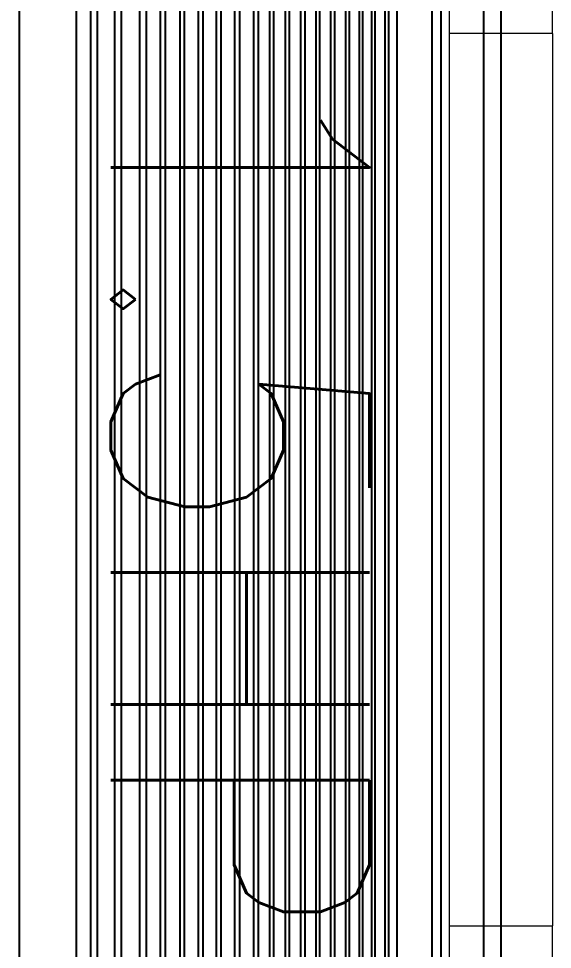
# Model space of a CAD drawing. Header units: inches. Extents: x -86493719 to 430035, y 21644 to 1519532.
# Drawn here: x 57121 to 57689, y 75366 to 76357 of the extents above; entities that cross this region are included whole.
import ezdxf

# ---------------------------------------------------------------- set-up
doc = ezdxf.new("R2010")
doc.units = ezdxf.units.IN
doc.header["$MEASUREMENT"] = 0
doc.layers.add('1', color=8, linetype='Continuous', lineweight=9)
doc.layers.add('WIN', color=8, linetype='Continuous', lineweight=18)
doc.layers.add('Edges', color=7, linetype='Continuous')
doc.styles.add('LAILA', font='romans.shx', dxfattribs={"width": 0.85})

# ---------------------------------------------------------------- blocks, each defined once
blk = doc.blocks.new('air con')
at = {"layer": 'Edges'}
for p, q in [((71.402, 41.898), (152.402, 41.898)), ((71.402, 41.095), (152.402, 41.095)), ((71.402, 39.122), (152.402, 39.122)), ((152.402, 38.724), (71.402, 38.724)), ((152.402, 37.092), (71.402, 37.092)), ((152.402, 36.701), (71.402, 36.701)), ((152.402, 36.542), (71.402, 36.542)), ((152.402, 36.078), (71.402, 36.078)), ((152.402, 35.914), (71.402, 35.914)), ((152.402, 35.493), (71.402, 35.493)), ((152.402, 35.34), (71.402, 35.34)), ((152.402, 34.877), (71.402, 34.877)), ((152.402, 34.709), (71.402, 34.709)), ((152.402, 34.207), (71.402, 34.207)), ((152.402, 34.022), (71.402, 34.022)), ((152.402, 33.51), (71.402, 33.51)), ((152.402, 33.335), (71.402, 33.335)), ((152.402, 32.826), (71.402, 32.826)), ((152.402, 32.625), (71.402, 32.625)), ((152.402, 32.098), (71.402, 32.098)), ((152.402, 31.911), (71.402, 31.911)), ((152.402, 31.378), (71.402, 31.378)), ((152.402, 31.189), (71.402, 31.189)), ((152.402, 30.654), (71.402, 30.654)), ((152.402, 30.439), (71.402, 30.439)), ((152.402, 29.791), (71.402, 29.791)), ((152.402, 29.562), (71.402, 29.562)), ((152.402, 28.935), (71.402, 28.935)), ((152.402, 28.714), (71.402, 28.714)), ((152.402, 28.092), (71.402, 28.092)), ((152.402, 27.871), (71.402, 27.871)), ((152.402, 27.226), (71.402, 27.226)), ((152.402, 27.024), (71.402, 27.024)), ((152.402, 26.349), (71.402, 26.349)), ((152.402, 26.117), (71.402, 26.117)), ((152.402, 25.469), (71.402, 25.469)), ((152.402, 25.162), (71.402, 25.162)), ((152.402, 24.304), (71.402, 24.304)), ((152.402, 24.002), (71.402, 24.002)), ((152.402, 23.184), (71.402, 23.184)), ((152.402, 22.883), (71.402, 22.883)), ((152.402, 22.213), (71.402, 22.213)), ((152.402, 19.568), (71.402, 19.568))]:
    blk.add_line(p, q, dxfattribs=at)
blk = doc.blocks.new('1.5HP AIR CONDITION')
at = {"xscale": 22.95287572191861, "yscale": 22.95287572191861, "zscale": 22.95287572191861}
blk.add_blockref('air con', (-3117.79, -341.95), dxfattribs=at)
at = {"insert": (-992.31, 480.1), "char_height": 275.47, "width": 2697.1036, "attachment_point": 1, "style": 'LAILA'}
blk.add_mtext('1.5HP', dxfattribs=at)

msp = doc.modelspace()

# ---------------------------------------------------------------- linework, layer by layer
at = {"layer": '1'}
msp.add_lwpolyline([(55223.42, 74428.63), (55223.42, 76928.63), (57223.42, 76928.63), (57223.42, 74428.63)], close=True, dxfattribs=at)
at = {"layer": 'WIN'}
for p, q in [((57579.33, 76391.13), (57579.33, 76341.13)), ((57689.33, 76341.13), (57689.33, 76391.13)), ((57579.33, 76341.13), (57579.33, 75391.13)), ((57634.33, 76341.13), (57634.33, 75391.13)), ((57689.33, 76341.13), (57689.33, 75391.13)), ((57579.33, 75391.13), (57579.33, 75341.13)), ((57689.33, 75341.13), (57689.33, 75391.13))]:
    msp.add_line(p, q, dxfattribs=at)
for points in [[(57689.33, 76341.13), (57579.33, 76341.13)], [(57579.33, 75391.13), (57689.33, 75391.13)]]:
    msp.add_lwpolyline(points, dxfattribs=at)

# ---------------------------------------------------------------- block references
at = {"rotation": 270}
msp.add_blockref('1.5HP AIR CONDITION', (57014.6, 75316.82), dxfattribs=at)

doc.saveas('drawing.dxf')
